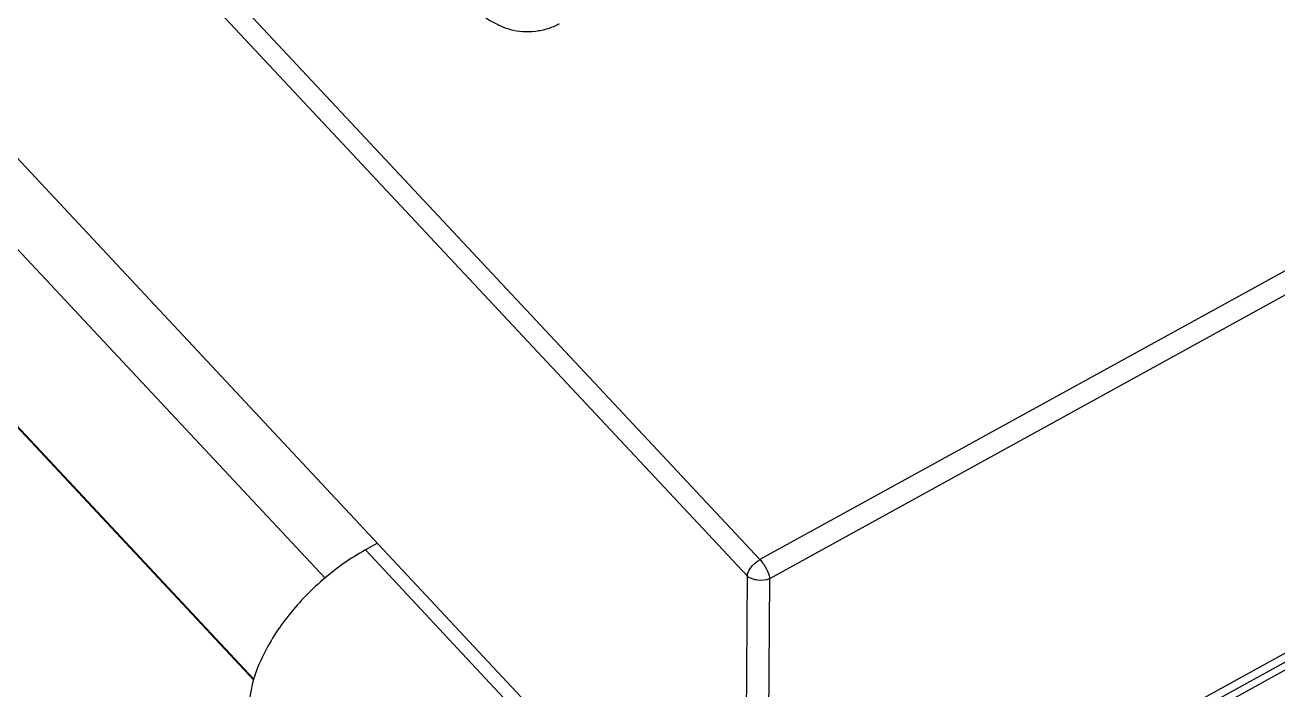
# Model space of a CAD drawing. Header units: millimetres. Extents: x 1514 to 2054, y 119 to 530.
# Drawn here: x 1784.863 to 1786.378, y 334.27 to 335.074 of the extents above; entities that cross this region are included whole.
import ezdxf

# ---------------------------------------------------------------- set-up
doc = ezdxf.new("R2010")
doc.units = ezdxf.units.MM
doc.header["$LTSCALE"] = 30.734
doc.layers.get('0').update_dxf_attribs({"linetype": 'CONTINUOUS'})

msp = doc.modelspace()

# ---------------------------------------------------------------- linework, layer by layer
at = {"color": 7}
for p, q in [((1785.7519, 334.4275), (1784.1712, 336.1172)), ((1784.1556, 336.0975), (1785.7364, 334.4078)), ((1785.7331, 333.9728), (1784.0487, 335.7733)), ((1785.2259, 334.4049), (1784.4995, 335.1814)), ((1786.9657, 335.0954), (1785.7519, 334.4275)), ((1785.7637, 334.4047), (1786.9776, 335.0727)), ((1785.1396, 334.2829), (1784.4665, 335.0025)), ((1785.1394, 334.2822), (1784.4664, 335.0016)), ((1787.2552, 334.781), (1786.0413, 334.1131)), ((1786.0502, 334.1086), (1787.2641, 334.7766)), ((1787.1244, 334.72), (1785.7609, 333.9697)), ((1785.2892, 334.4473), (1785.2746, 334.4392)), ((1785.2746, 334.4392), (1785.5591, 334.1351)), ((1785.7364, 334.4078), (1785.7332, 333.9726)), ((1785.7606, 333.9695), (1785.7637, 334.4047))]:
    msp.add_line(p, q, dxfattribs=at)
for points, knots in [([(1785.4033, 335.0978), (1785.4064, 335.0947), (1785.4127, 335.0884), (1785.4238, 335.0805), (1785.4362, 335.0737), (1785.4499, 335.0686), (1785.4649, 335.0661), (1785.4778, 335.0665), (1785.4879, 335.0681), (1785.4953, 335.07), (1785.5024, 335.0726), (1785.5068, 335.0749), (1785.509, 335.076)], [0, 0, 0, 0, 0.112728, 0.229413, 0.350556, 0.476469, 0.607014, 0.739965, 0.806344, 0.872132, 0.936712, 1, 1, 1, 1]), ([(1785.2747, 334.4393), (1785.2564, 334.4292), (1785.2217, 334.4046), (1785.1786, 334.3595), (1785.1475, 334.3101), (1785.136, 334.2744), (1785.1342, 334.2576)], [0, 0, 0, 0, 0.264721, 0.534319, 0.785492, 1, 1, 1, 1]), ([(1785.7364, 334.4078), (1785.7366, 334.4097), (1785.738, 334.4135), (1785.7427, 334.4208), (1785.7479, 334.4253), (1785.7519, 334.4275)], [0, 0, 0, 0, 0.217466, 0.469654, 1, 1, 1, 1]), ([(1785.7519, 334.4275), (1785.7549, 334.4243), (1785.7597, 334.417), (1785.763, 334.4089), (1785.7637, 334.4047)], [0, 0, 0, 0, 0.510535, 1, 1, 1, 1]), ([(1785.7364, 334.4078), (1785.738, 334.4065), (1785.7421, 334.4043), (1785.7514, 334.4023), (1785.7591, 334.403), (1785.7637, 334.4047)], [0, 0, 0, 0, 0.222841, 0.479632, 1, 1, 1, 1])]:
    msp.add_open_spline(points, degree=3, knots=knots, dxfattribs=at)

doc.saveas('drawing.dxf')
